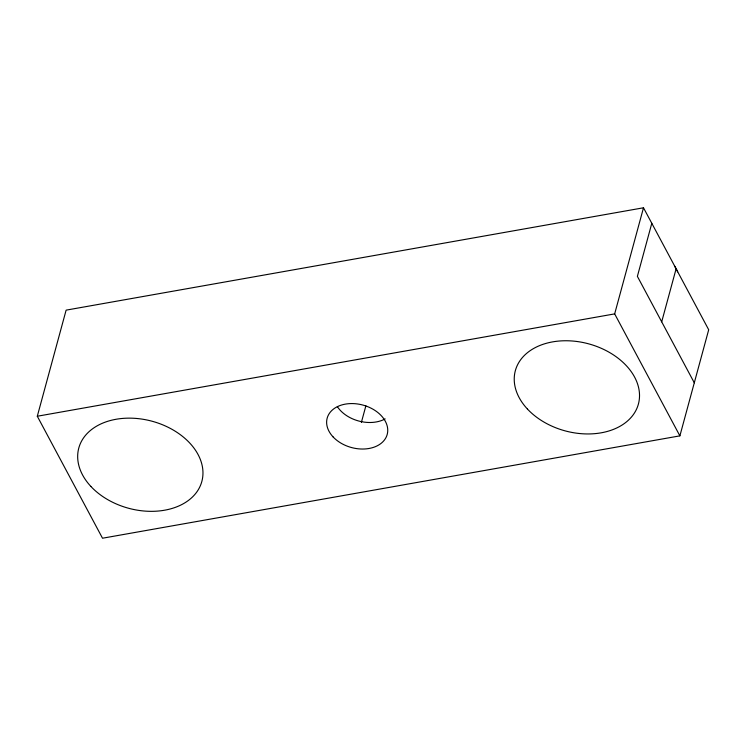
<?xml version="1.0" encoding="UTF-8"?>
<svg xmlns="http://www.w3.org/2000/svg" width="746" height="746" viewBox="0 0 746 746"><rect width="100%" height="100%" fill="white"/><g stroke="black" fill="none" stroke-linecap="round" stroke-linejoin="round"><path stroke-width="1.12" d="M37.3 416.24L66.124 310.14L643.5 207.78L708.7 329.76L679.886 435.86L102.519 538.22L37.3 416.24L614.667 313.889L643.5 207.78M361.372 422.404L365.876 405.833M651.799 223.306L637.382 276.356L694.302 382.81M661.702 321.824L676.118 268.774M614.667 313.889L679.886 435.86M674.477 265.902A77.743 54.971 15.2 0 1 677.666 271.889M385.169 418.907A31.099 21.988 15.2 0 1 337.369 406.673M527.394 409.004A63.755 45.077 15.2 0 0 634.893 412.268A63.755 45.077 15.2 0 0 568.349 340.791A63.755 45.077 15.2 0 0 527.394 409.004M90.844 486.401A63.755 45.077 15.2 0 0 198.333 489.656A63.755 45.077 15.2 0 0 131.781 418.18A63.755 45.077 15.2 0 0 90.844 486.401M333.052 436.867A31.099 21.988 15.2 0 0 385.486 438.452A31.099 21.988 15.2 0 0 353.026 403.586A31.099 21.988 15.2 0 0 333.052 436.867"/></g></svg>
